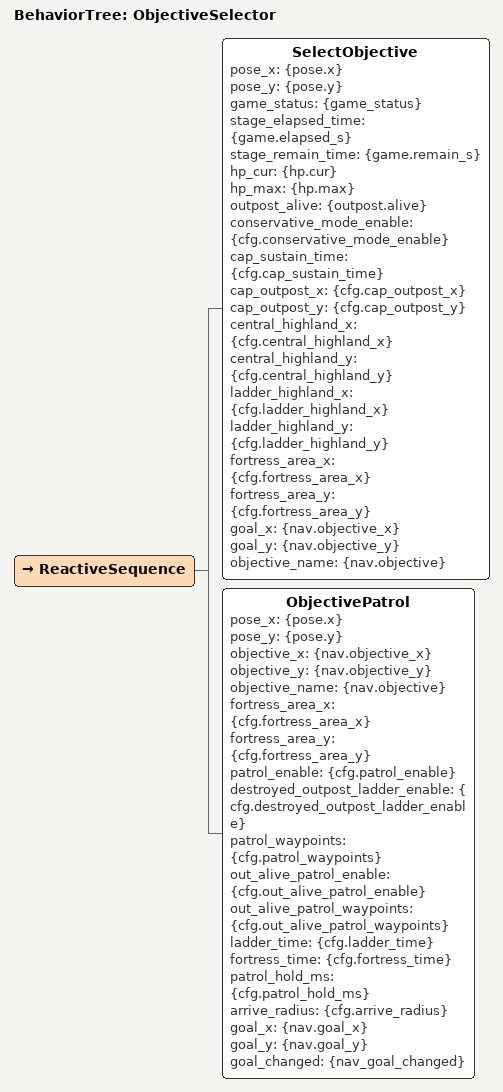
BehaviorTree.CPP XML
<?xml version="1.0" encoding="UTF-8"?>
<root BTCPP_format="4">

    <BehaviorTree ID="ObjectiveSelector">
        <ReactiveSequence>
            <!-- 只更新当前应该去哪里，不直接发导航目标 -->
            <SelectObjective pose_x="{pose.x}" pose_y="{pose.y}"
                             game_status="{game_status}"
                             stage_elapsed_time="{game.elapsed_s}"
                             stage_remain_time="{game.remain_s}"
                             hp_cur="{hp.cur}" hp_max="{hp.max}"
                             outpost_alive="{outpost.alive}"
                             conservative_mode_enable="{cfg.conservative_mode_enable}"
                             cap_sustain_time="{cfg.cap_sustain_time}"
                             cap_outpost_x="{cfg.cap_outpost_x}"
                             cap_outpost_y="{cfg.cap_outpost_y}"
                             central_highland_x="{cfg.central_highland_x}"
                             central_highland_y="{cfg.central_highland_y}"
                             ladder_highland_x="{cfg.ladder_highland_x}"
                             ladder_highland_y="{cfg.ladder_highland_y}"
                             fortress_area_x="{cfg.fortress_area_x}"
                             fortress_area_y="{cfg.fortress_area_y}"
                             goal_x="{nav.objective_x}" goal_y="{nav.objective_y}"
                             objective_name="{nav.objective}"/>

            <ObjectivePatrol pose_x="{pose.x}" pose_y="{pose.y}"
                             objective_x="{nav.objective_x}"
                             objective_y="{nav.objective_y}"
                             objective_name="{nav.objective}"
                             fortress_area_x="{cfg.fortress_area_x}"
                             fortress_area_y="{cfg.fortress_area_y}"
                             patrol_enable="{cfg.patrol_enable}"
                             destroyed_outpost_ladder_enable="{cfg.destroyed_outpost_ladder_enable}"
                             patrol_waypoints="{cfg.patrol_waypoints}"
                             out_alive_patrol_enable="{cfg.out_alive_patrol_enable}"
                             out_alive_patrol_waypoints="{cfg.out_alive_patrol_waypoints}"
                             ladder_time="{cfg.ladder_time}"
                             fortress_time="{cfg.fortress_time}"
                             patrol_hold_ms="{cfg.patrol_hold_ms}"
                             arrive_radius="{cfg.arrive_radius}"
                             goal_x="{nav.goal_x}" goal_y="{nav.goal_y}"
                             goal_changed="{nav_goal_changed}"/>

            <!-- 这里只计算目标坐标；nav_goal_valid 只能在 ObjectivePlanner 真正 SendGoal 后置 true。 -->
        </ReactiveSequence>
    </BehaviorTree>

</root>
